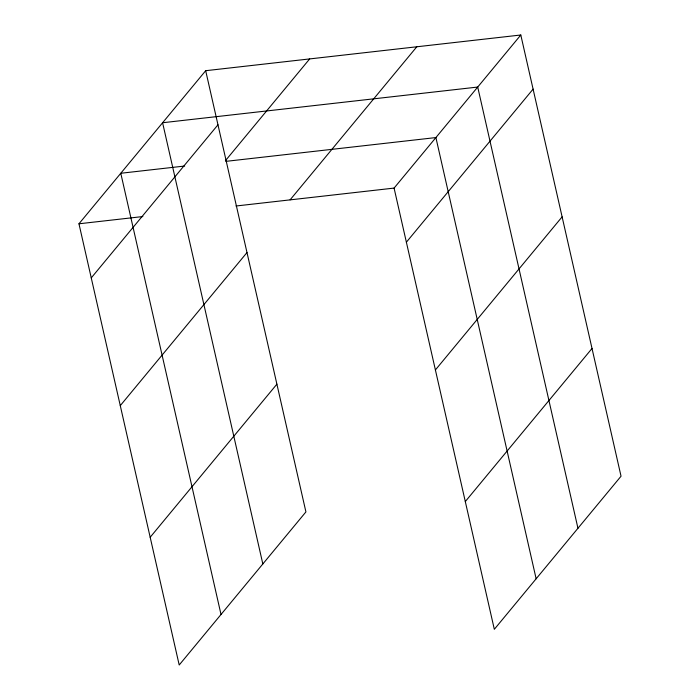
<?xml version="1.0" encoding="UTF-8"?>
<svg xmlns="http://www.w3.org/2000/svg" width="700" height="700" viewBox="0 0 700 700"><rect width="100%" height="100%" fill="white"/><g stroke="black" fill="none" stroke-linecap="round" stroke-linejoin="round"><path stroke-width="1.05" d="M205.678 70.7L305.918 511.91L179.2 665L78.96 223.79L205.678 70.7L520.8 35L621.04 476.21L494.323 629.3L394.082 188.09L520.8 35M91.254 277.9L217.971 124.81M225.461 160.65L309.671 58.914M290.089 199.867L416.806 46.778M120.269 405.641L246.995 252.551M150.176 537.259L276.894 384.16M406.376 242.2L533.094 89.11M435.4 369.95L562.117 216.851M465.299 501.559L592.016 348.469M184.686 166.031L120.776 173.268L221.016 614.477M225.846 161.367L435.899 137.567L536.139 578.786M78.96 223.79L142.87 216.545M235.979 206.001L394.082 188.09M577.955 528.264L477.715 87.054L162.593 122.745L262.832 563.955"/></g></svg>
